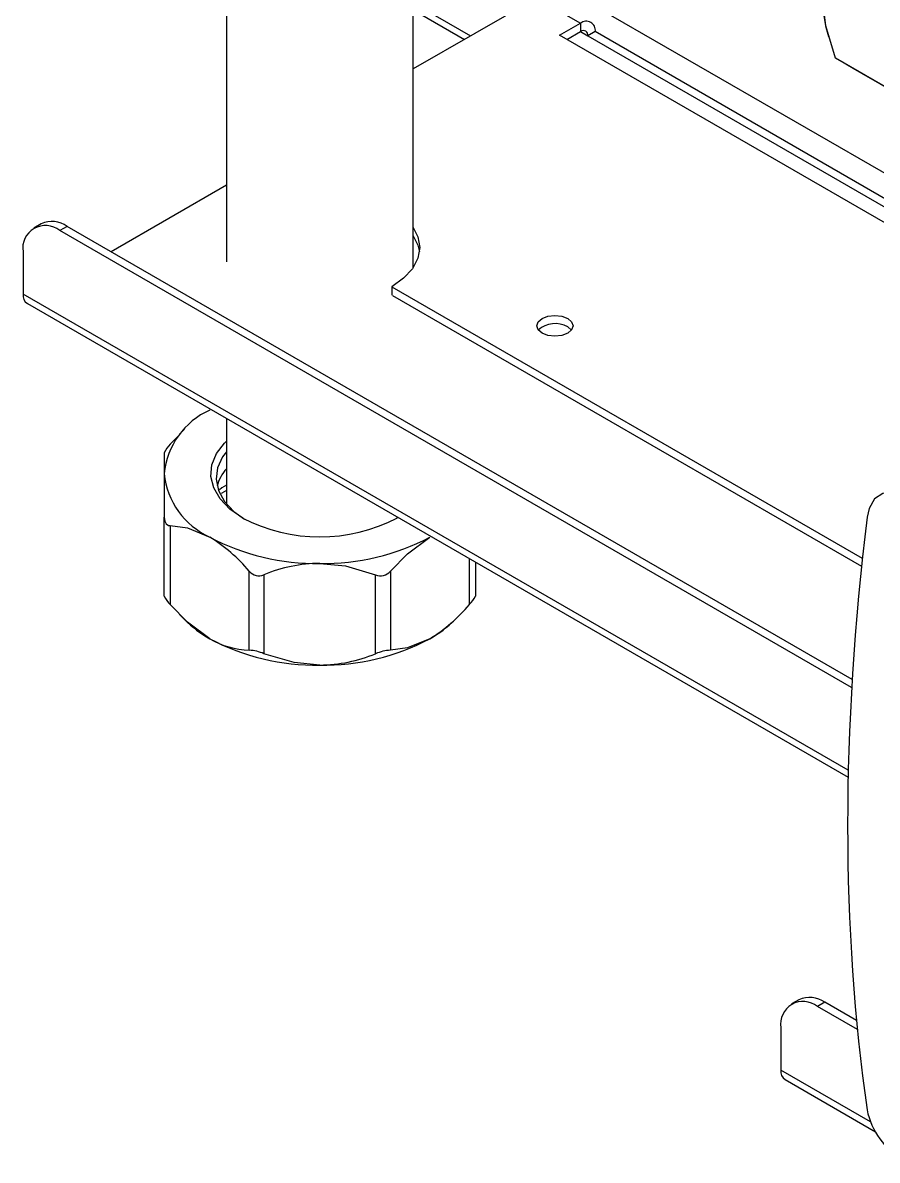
# Model space of a CAD drawing. Header units: millimetres. Extents: x 75 to 2075, y 25 to 1460.
# Drawn here: x 1470.4 to 1607.7, y 542.1 to 724.9 of the extents above; entities that cross this region are included whole.
import ezdxf

# ---------------------------------------------------------------- set-up
doc = ezdxf.new("R2010")
doc.units = ezdxf.units.MM
doc.header["$LTSCALE"] = 5

msp = doc.modelspace()

# ---------------------------------------------------------------- linework, layer by layer
at = {"color": 7, "linetype": 'Continuous', "lineweight": 25}
for p, q in [((1503.112, 739.777), (1503.112, 686.463)), ((1549.398, 735.034), (1627.5, 689.946)), ((1533.112, 685.529), (1533.112, 734.596)), ((1552.933, 728.913), (1533.112, 717.471)), ((1533.112, 728.108), (1542.325, 722.789)), ((1552.933, 728.913), (1560.004, 724.831)), ((1533.112, 726.98), (1541.348, 722.225)), ((1556.634, 722.886), (1560.004, 724.831)), ((1560.004, 724.831), (1560.004, 723.47)), ((1615.559, 688.869), (1556.634, 722.886)), ((1557.813, 722.205), (1560.004, 723.47)), ((1560.004, 723.47), (1561.183, 722.79)), ((1562.361, 723.47), (1561.183, 722.79)), ((1561.183, 722.79), (1617.751, 690.134)), ((1618.929, 690.814), (1562.361, 723.47)), ((1599.524, 723.808), (1599.827, 722.708)), ((1610.956, 713.425), (1600.976, 719.187)), ((1503.112, 698.791), (1484.582, 688.094)), ((1473.342, 692.59), (1472.164, 691.909)), ((1477.508, 692.177), (1476.33, 691.497)), ((1603.558, 618.05), (1476.33, 691.497)), ((1603.636, 619.365), (1477.508, 692.177)), ((1470.437, 688.094), (1470.437, 681.29)), ((1529.658, 682.48), (1605.27, 638.83)), ((1529.658, 682.48), (1529.658, 681.119)), ((1603.017, 604.753), (1470.437, 681.29)), ((1529.801, 681.037), (1605.135, 637.547)), ((1471.128, 679.763), (1602.992, 603.64)), ((1557.942, 676.017), (1558.547, 675.507)), ((1503.112, 661.299), (1503.112, 647.567)), ((1495.643, 658.75), (1494.088, 657.16)), ((1496.388, 659.583), (1495.586, 658.77)), ((1493.112, 655.8), (1493.112, 652.441)), ((1493.112, 652.441), (1493.112, 645.438)), ((1493.112, 632.751), (1493.112, 645.438)), ((1530.187, 645.128), (1530.634, 645.411)), ((1494.088, 644.077), (1494.088, 631.391)), ((1542.136, 631.391), (1542.136, 638.771)), ((1543.112, 638.208), (1543.112, 632.751)), ((1506.78, 624.064), (1506.78, 636.75)), ((1509.137, 636.187), (1509.137, 623.5)), ((1527.087, 623.5), (1527.087, 636.187)), ((1529.444, 636.75), (1529.444, 624.064)), ((1495.586, 629.781), (1496.388, 628.968)), ((1539.836, 628.968), (1540.638, 629.781)), ((1595.081, 567.884), (1593.902, 567.204)), ((1599.247, 567.472), (1598.069, 566.791)), ((1604.472, 563.095), (1598.069, 566.791)), ((1604.333, 564.535), (1599.247, 567.472)), ((1592.176, 563.389), (1592.176, 556.584)), ((1606.567, 548.276), (1592.176, 556.584)), ((1592.866, 555.058), (1607.411, 546.661))]:
    msp.add_line(p, q, dxfattribs=at)
at = {"color": 7, "linetype": 'Continuous', "lineweight": 25, "flags": 128}
for points in [[(1600.976, 719.187), (1599.41, 724.401), (1598.895, 728.843)], [(1604.073, 717.398), (1602.356, 718.389), (1600.976, 719.187)], [(1611.331, 713.207), (1608.109, 715.067), (1605.209, 716.741), (1604.073, 717.398)], [(1533.112, 692.018), (1533.877, 690.51), (1534.173, 688.773), (1533.877, 687.037), (1532.999, 685.367), (1531.575, 683.829), (1529.658, 682.48)], [(1533.112, 690.657), (1533.877, 689.149), (1534.128, 688.093)], [(1557.942, 677.378), (1558.574, 676.831), (1558.796, 676.187), (1558.574, 675.543), (1557.942, 674.996), (1556.996, 674.631), (1555.879, 674.503), (1554.763, 674.631), (1553.817, 674.996), (1553.185, 675.543), (1552.963, 676.187), (1553.185, 676.831), (1553.817, 677.378), (1554.763, 677.743), (1555.879, 677.871), (1556.996, 677.743), (1557.942, 677.378)], [(1505.738, 645.297), (1503.675, 646.732), (1502.103, 648.36), (1501.077, 650.128), (1500.631, 651.974), (1500.78, 653.837), (1501.519, 655.651), (1502.824, 657.357), (1503.112, 657.644)], [(1503.112, 655.954), (1502.496, 655.123), (1501.676, 653.356), (1501.45, 651.531), (1501.826, 649.715), (1502.791, 647.973), (1504.309, 646.368), (1506.037, 645.128)], [(1503.112, 650.581), (1502.375, 650.143), (1501.973, 649.858)], [(1503.112, 649.717), (1502.375, 649.279), (1502.317, 649.238)], [(1611.792, 648.814), (1610.129, 649.405), (1608.561, 649.251), (1607.252, 648.37), (1606.351, 646.842), (1606.026, 645.452)], [(1493.112, 645.438), (1493.189, 644.82), (1493.435, 644.355), (1493.8, 644.123), (1494.088, 644.077)], [(1494.088, 644.077), (1496.845, 643.713), (1500.434, 642.236)], [(1529.444, 636.75), (1532.201, 639.569), (1535.79, 642.236)], [(1518.112, 638.009), (1522.223, 637.617), (1527.087, 636.187)], [(1500.434, 625.905), (1496.845, 628.572), (1494.088, 631.391)], [(1535.79, 625.905), (1532.201, 624.428), (1529.444, 624.064)], [(1518.112, 621.678), (1514.001, 622.07), (1509.137, 623.5)]]:
    msp.add_lwpolyline(points, dxfattribs=at)
at = {"color": 7, "linetype": 'Continuous', "lineweight": 25}
for centre, radius, start, end in [((1617.787, 728.648), 18.893, 179.40687, 194.8418), ((1560.924, 723.703), 1.456, 350.78596, 129.20329), ((1560.464, 722.906), 0.728, 350.78596, 129.20329), ((1475.067, 688.77), 4.191, 54.38242, 114.30712), ((1474.03, 688.677), 3.639, 50.79671, 189.21404), ((1472.071, 681.109), 1.643, 173.70115, 234.98667), ((1555.929, 672.496), 4.056, 60.24263, 132.0681), ((1505.623, 651.193), 12.573, 114.37466, 174.3052), ((1496.795, 654.188), 4.02, 132.31768, 156.36218), ((1508.375, 648.634), 6.989, 138.85751, 165.37064), ((1505.623, 653.689), 12.573, 185.6948, 245.62534), ((1518.112, 668.976), 26.717, 242.40852, 297.59686), ((1517.392, 674.074), 36.073, 241.95976, 271.1441), ((1486.215, 619.373), 26.924, 40.19736, 58.1211), ((1518.832, 674.074), 36.073, 268.8559, 298.04024), ((1508.337, 638.052), 2.03, 219.89299, 293.21086), ((1518.332, 613.915), 24.095, 90.52222, 112.4316), ((1527.887, 638.05), 2.028, 246.76241, 320.13373), ((1496.795, 634.363), 4.02, 203.63782, 227.68232), ((1538.754, 634.847), 4.835, 314.36788, 334.31198), ((1521.551, 648.791), 26.954, 301.88877, 319.79276), ((1509.708, 642.361), 18.889, 225.15691, 240.59618), ((1526.516, 642.361), 18.889, 299.40382, 314.84309), ((1507.114, 637.069), 13.01, 239.10795, 268.53123), ((1517.392, 657.743), 36.073, 241.95976, 271.1441), ((1518.832, 657.743), 36.073, 268.8559, 298.04024), ((1506.315, 616.908), 7.17, 66.82285, 86.28101), ((1517.892, 645.772), 24.095, 270.52222, 292.4316), ((1529.99, 616.568), 7.516, 94.16993, 112.72621), ((1595.768, 563.971), 3.639, 50.79671, 189.21404), ((1596.806, 564.064), 4.191, 54.38242, 114.30712), ((1593.809, 556.404), 1.643, 173.70115, 234.98667), ((1618.253, 552.786), 12.5, 191.99482, 238.87353)]:
    msp.add_arc(centre, radius, start, end, dxfattribs=at)
msp.add_ellipse((1858.817, 754.314), major_axis=(177.968, 330.205), ratio=0.5568908, start_param=2.1836472, end_param=2.4960268, dxfattribs=at)

doc.saveas('drawing.dxf')
